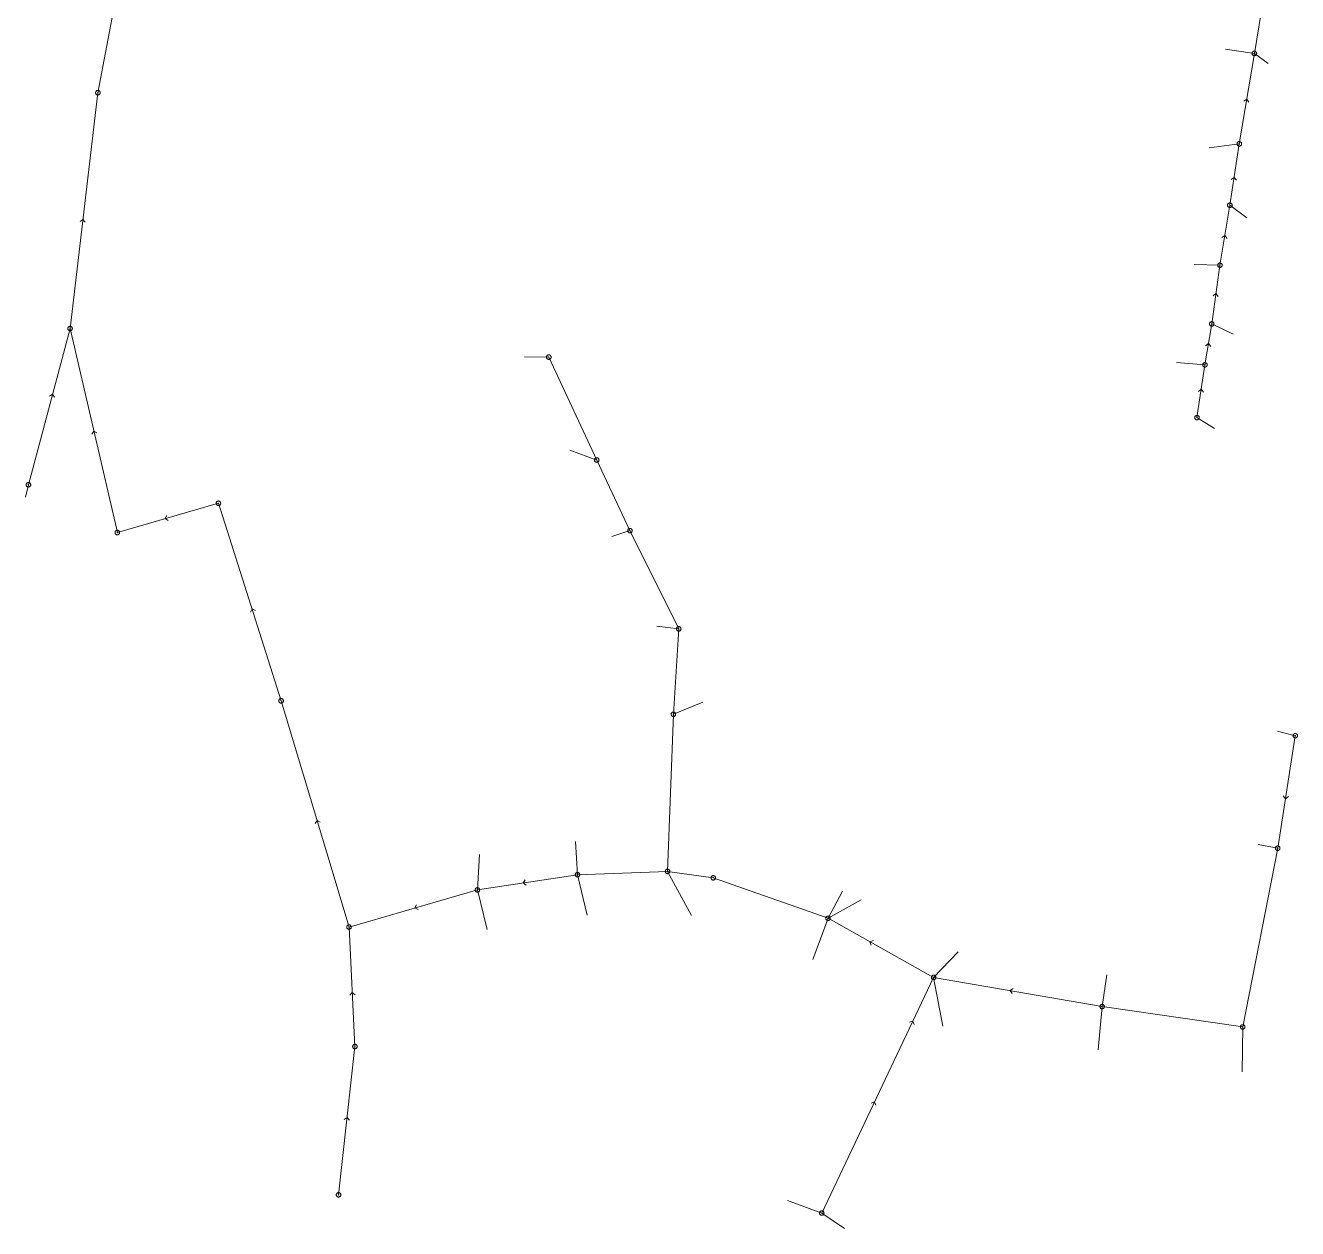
# Model space of a CAD drawing. Header units: metres. Extents: x 25504150 to 25508618, y 6694193 to 6702753.
# Drawn here: x 25507982.9 to 25508242.7, y 6697157.8 to 6697403.6 of the extents above; entities that cross this region are included whole.
import ezdxf

# ---------------------------------------------------------------- set-up
doc = ezdxf.new("R2010")
doc.units = ezdxf.units.M
for name, pattern in [('Sewer_node', [0]), ('Viemariputket', [0]), ('Viemarivarusteet', [0])]:
    doc.linetypes.add(name, pattern=pattern)
for name, color, linetype, lineweight in [('Sewer_node', 7, 'Sewer_node', 0), ('Viemariputket', 7, 'Viemariputket', 0), ('Viemarivarusteet', 7, 'Viemarivarusteet', 0)]:
    doc.layers.add(name, color=color, linetype=linetype, lineweight=lineweight)

msp = doc.modelspace()

# ---------------------------------------------------------------- linework, layer by layer
at = {"layer": 'Sewer_node', "color": 46, "linetype": 'Continuous', "true_color": 0x7f5f00, "flags": 128}
for points, elevation in [([(25508234.34, 6697397.85), (25508234.33, 6697397.92), (25508234.32, 6697398), (25508234.29, 6697398.06), (25508234.25, 6697398.13), (25508234.2, 6697398.18), (25508234.15, 6697398.23), (25508234.08, 6697398.27), (25508234.02, 6697398.3), (25508233.94, 6697398.31), (25508233.87, 6697398.32), (25508233.8, 6697398.31), (25508233.72, 6697398.3), (25508233.66, 6697398.27), (25508233.59, 6697398.23), (25508233.54, 6697398.18), (25508233.49, 6697398.13), (25508233.45, 6697398.06), (25508233.42, 6697398), (25508233.41, 6697397.92), (25508233.4, 6697397.85), (25508233.41, 6697397.78), (25508233.42, 6697397.7), (25508233.45, 6697397.64), (25508233.49, 6697397.57), (25508233.54, 6697397.52), (25508233.59, 6697397.47), (25508233.66, 6697397.43), (25508233.72, 6697397.4), (25508233.8, 6697397.39), (25508233.87, 6697397.38), (25508233.94, 6697397.39), (25508234.02, 6697397.4), (25508234.08, 6697397.43), (25508234.15, 6697397.47), (25508234.2, 6697397.52), (25508234.25, 6697397.57), (25508234.29, 6697397.64), (25508234.32, 6697397.7), (25508234.33, 6697397.78)], 44.98), ([(25507998.12, 6697389.82), (25507998.11, 6697389.89), (25507998.1, 6697389.97), (25507998.07, 6697390.03), (25507998.03, 6697390.1), (25507997.98, 6697390.15), (25507997.93, 6697390.2), (25507997.86, 6697390.24), (25507997.8, 6697390.27), (25507997.72, 6697390.28), (25507997.65, 6697390.29), (25507997.58, 6697390.28), (25507997.5, 6697390.27), (25507997.44, 6697390.24), (25507997.37, 6697390.2), (25507997.32, 6697390.15), (25507997.27, 6697390.1), (25507997.23, 6697390.03), (25507997.2, 6697389.97), (25507997.19, 6697389.89), (25507997.18, 6697389.82), (25507997.19, 6697389.75), (25507997.2, 6697389.67), (25507997.23, 6697389.61), (25507997.27, 6697389.54), (25507997.32, 6697389.49), (25507997.37, 6697389.44), (25507997.44, 6697389.4), (25507997.5, 6697389.37), (25507997.58, 6697389.36), (25507997.65, 6697389.35), (25507997.72, 6697389.36), (25507997.8, 6697389.37), (25507997.86, 6697389.4), (25507997.93, 6697389.44), (25507997.98, 6697389.49), (25507998.03, 6697389.54), (25507998.07, 6697389.61), (25507998.1, 6697389.67), (25507998.11, 6697389.75)], 40.56), ([(25508231.26, 6697379.37), (25508231.25, 6697379.44), (25508231.24, 6697379.52), (25508231.21, 6697379.58), (25508231.17, 6697379.65), (25508231.12, 6697379.7), (25508231.07, 6697379.75), (25508231, 6697379.79), (25508230.94, 6697379.82), (25508230.86, 6697379.83), (25508230.79, 6697379.84), (25508230.72, 6697379.83), (25508230.64, 6697379.82), (25508230.58, 6697379.79), (25508230.51, 6697379.75), (25508230.46, 6697379.7), (25508230.41, 6697379.65), (25508230.37, 6697379.58), (25508230.34, 6697379.52), (25508230.33, 6697379.44), (25508230.32, 6697379.37), (25508230.33, 6697379.3), (25508230.34, 6697379.22), (25508230.37, 6697379.16), (25508230.41, 6697379.09), (25508230.46, 6697379.04), (25508230.51, 6697378.99), (25508230.58, 6697378.95), (25508230.64, 6697378.92), (25508230.72, 6697378.91), (25508230.79, 6697378.9), (25508230.86, 6697378.91), (25508230.94, 6697378.92), (25508231, 6697378.95), (25508231.07, 6697378.99), (25508231.12, 6697379.04), (25508231.17, 6697379.09), (25508231.21, 6697379.16), (25508231.24, 6697379.22), (25508231.25, 6697379.3)], 46.54), ([(25508229.33, 6697366.83), (25508229.32, 6697366.9), (25508229.31, 6697366.98), (25508229.28, 6697367.04), (25508229.24, 6697367.11), (25508229.19, 6697367.16), (25508229.14, 6697367.21), (25508229.07, 6697367.25), (25508229.01, 6697367.28), (25508228.93, 6697367.29), (25508228.86, 6697367.3), (25508228.79, 6697367.29), (25508228.71, 6697367.28), (25508228.65, 6697367.25), (25508228.58, 6697367.21), (25508228.53, 6697367.16), (25508228.48, 6697367.11), (25508228.44, 6697367.04), (25508228.41, 6697366.98), (25508228.4, 6697366.9), (25508228.39, 6697366.83), (25508228.4, 6697366.76), (25508228.41, 6697366.68), (25508228.44, 6697366.62), (25508228.48, 6697366.55), (25508228.53, 6697366.5), (25508228.58, 6697366.45), (25508228.65, 6697366.41), (25508228.71, 6697366.38), (25508228.79, 6697366.37), (25508228.86, 6697366.36), (25508228.93, 6697366.37), (25508229.01, 6697366.38), (25508229.07, 6697366.41), (25508229.14, 6697366.45), (25508229.19, 6697366.5), (25508229.24, 6697366.55), (25508229.28, 6697366.62), (25508229.31, 6697366.68), (25508229.32, 6697366.76)], 47.23), ([(25508227.3, 6697354.59), (25508227.29, 6697354.66), (25508227.28, 6697354.73), (25508227.25, 6697354.8), (25508227.21, 6697354.86), (25508227.17, 6697354.92), (25508227.11, 6697354.96), (25508227.05, 6697355), (25508226.98, 6697355.03), (25508226.91, 6697355.04), (25508226.84, 6697355.05), (25508226.77, 6697355.04), (25508226.7, 6697355.03), (25508226.63, 6697355), (25508226.57, 6697354.96), (25508226.51, 6697354.92), (25508226.47, 6697354.86), (25508226.43, 6697354.8), (25508226.4, 6697354.73), (25508226.39, 6697354.66), (25508226.38, 6697354.59), (25508226.39, 6697354.52), (25508226.4, 6697354.45), (25508226.43, 6697354.38), (25508226.47, 6697354.32), (25508226.51, 6697354.26), (25508226.57, 6697354.22), (25508226.63, 6697354.18), (25508226.7, 6697354.15), (25508226.77, 6697354.14), (25508226.84, 6697354.13), (25508226.91, 6697354.14), (25508226.98, 6697354.15), (25508227.05, 6697354.18), (25508227.11, 6697354.22), (25508227.17, 6697354.26), (25508227.21, 6697354.32), (25508227.25, 6697354.38), (25508227.28, 6697354.45), (25508227.29, 6697354.52)], 47.76), ([(25508225.62, 6697342.6), (25508225.61, 6697342.67), (25508225.6, 6697342.74), (25508225.57, 6697342.81), (25508225.53, 6697342.87), (25508225.49, 6697342.93), (25508225.43, 6697342.97), (25508225.37, 6697343.01), (25508225.3, 6697343.04), (25508225.23, 6697343.05), (25508225.16, 6697343.06), (25508225.09, 6697343.05), (25508225.02, 6697343.04), (25508224.95, 6697343.01), (25508224.89, 6697342.97), (25508224.83, 6697342.93), (25508224.79, 6697342.87), (25508224.75, 6697342.81), (25508224.72, 6697342.74), (25508224.71, 6697342.67), (25508224.7, 6697342.6), (25508224.71, 6697342.53), (25508224.72, 6697342.46), (25508224.75, 6697342.39), (25508224.79, 6697342.33), (25508224.83, 6697342.27), (25508224.89, 6697342.23), (25508224.95, 6697342.19), (25508225.02, 6697342.16), (25508225.09, 6697342.15), (25508225.16, 6697342.14), (25508225.23, 6697342.15), (25508225.3, 6697342.16), (25508225.37, 6697342.19), (25508225.43, 6697342.23), (25508225.49, 6697342.27), (25508225.53, 6697342.33), (25508225.57, 6697342.39), (25508225.6, 6697342.46), (25508225.61, 6697342.53)], 48.35), ([(25507992.43, 6697341.65), (25507992.42, 6697341.72), (25507992.41, 6697341.79), (25507992.38, 6697341.86), (25507992.34, 6697341.92), (25507992.3, 6697341.98), (25507992.24, 6697342.02), (25507992.18, 6697342.06), (25507992.11, 6697342.09), (25507992.04, 6697342.1), (25507991.97, 6697342.11), (25507991.9, 6697342.1), (25507991.83, 6697342.09), (25507991.76, 6697342.06), (25507991.7, 6697342.02), (25507991.64, 6697341.98), (25507991.6, 6697341.92), (25507991.56, 6697341.86), (25507991.53, 6697341.79), (25507991.52, 6697341.72), (25507991.51, 6697341.65), (25507991.52, 6697341.58), (25507991.53, 6697341.51), (25507991.56, 6697341.44), (25507991.6, 6697341.38), (25507991.64, 6697341.32), (25507991.7, 6697341.28), (25507991.76, 6697341.24), (25507991.83, 6697341.21), (25507991.9, 6697341.2), (25507991.97, 6697341.19), (25507992.04, 6697341.2), (25507992.11, 6697341.21), (25507992.18, 6697341.24), (25507992.24, 6697341.28), (25507992.3, 6697341.32), (25507992.34, 6697341.38), (25507992.38, 6697341.44), (25507992.41, 6697341.51), (25507992.42, 6697341.58)], 40.87), ([(25508090.22, 6697335.81), (25508090.21, 6697335.88), (25508090.2, 6697335.96), (25508090.17, 6697336.02), (25508090.13, 6697336.09), (25508090.08, 6697336.14), (25508090.03, 6697336.19), (25508089.96, 6697336.23), (25508089.9, 6697336.26), (25508089.82, 6697336.27), (25508089.75, 6697336.28), (25508089.68, 6697336.27), (25508089.6, 6697336.26), (25508089.54, 6697336.23), (25508089.47, 6697336.19), (25508089.42, 6697336.14), (25508089.37, 6697336.09), (25508089.33, 6697336.02), (25508089.3, 6697335.96), (25508089.29, 6697335.88), (25508089.28, 6697335.81), (25508089.29, 6697335.74), (25508089.3, 6697335.66), (25508089.33, 6697335.6), (25508089.37, 6697335.53), (25508089.42, 6697335.48), (25508089.47, 6697335.43), (25508089.54, 6697335.39), (25508089.6, 6697335.36), (25508089.68, 6697335.35), (25508089.75, 6697335.34), (25508089.82, 6697335.35), (25508089.9, 6697335.36), (25508089.96, 6697335.39), (25508090.03, 6697335.43), (25508090.08, 6697335.48), (25508090.13, 6697335.53), (25508090.17, 6697335.6), (25508090.2, 6697335.66), (25508090.21, 6697335.74)], 43.67), ([(25508224.24, 6697334.23), (25508224.23, 6697334.3), (25508224.22, 6697334.37), (25508224.19, 6697334.44), (25508224.15, 6697334.5), (25508224.11, 6697334.56), (25508224.05, 6697334.6), (25508223.99, 6697334.64), (25508223.92, 6697334.67), (25508223.85, 6697334.68), (25508223.78, 6697334.69), (25508223.71, 6697334.68), (25508223.64, 6697334.67), (25508223.57, 6697334.64), (25508223.51, 6697334.6), (25508223.45, 6697334.56), (25508223.41, 6697334.5), (25508223.37, 6697334.44), (25508223.34, 6697334.37), (25508223.33, 6697334.3), (25508223.32, 6697334.23), (25508223.33, 6697334.16), (25508223.34, 6697334.09), (25508223.37, 6697334.02), (25508223.41, 6697333.96), (25508223.45, 6697333.9), (25508223.51, 6697333.86), (25508223.57, 6697333.82), (25508223.64, 6697333.79), (25508223.71, 6697333.78), (25508223.78, 6697333.77), (25508223.85, 6697333.78), (25508223.92, 6697333.79), (25508223.99, 6697333.82), (25508224.05, 6697333.86), (25508224.11, 6697333.9), (25508224.15, 6697333.96), (25508224.19, 6697334.02), (25508224.22, 6697334.09), (25508224.23, 6697334.16)], 48.81), ([(25508222.61, 6697323.44), (25508222.6, 6697323.51), (25508222.59, 6697323.58), (25508222.56, 6697323.65), (25508222.52, 6697323.71), (25508222.48, 6697323.77), (25508222.42, 6697323.81), (25508222.36, 6697323.85), (25508222.29, 6697323.88), (25508222.22, 6697323.89), (25508222.15, 6697323.9), (25508222.08, 6697323.89), (25508222.01, 6697323.88), (25508221.94, 6697323.85), (25508221.88, 6697323.81), (25508221.82, 6697323.77), (25508221.78, 6697323.71), (25508221.74, 6697323.65), (25508221.71, 6697323.58), (25508221.7, 6697323.51), (25508221.69, 6697323.44), (25508221.7, 6697323.37), (25508221.71, 6697323.3), (25508221.74, 6697323.23), (25508221.78, 6697323.17), (25508221.82, 6697323.11), (25508221.88, 6697323.07), (25508221.94, 6697323.03), (25508222.01, 6697323), (25508222.08, 6697322.99), (25508222.15, 6697322.98), (25508222.22, 6697322.99), (25508222.29, 6697323), (25508222.36, 6697323.03), (25508222.42, 6697323.07), (25508222.48, 6697323.11), (25508222.52, 6697323.17), (25508222.56, 6697323.23), (25508222.59, 6697323.3), (25508222.6, 6697323.37)], 49.18), ([(25508100.01, 6697314.77), (25508100, 6697314.84), (25508099.99, 6697314.91), (25508099.96, 6697314.98), (25508099.92, 6697315.04), (25508099.88, 6697315.1), (25508099.82, 6697315.14), (25508099.76, 6697315.18), (25508099.69, 6697315.21), (25508099.62, 6697315.22), (25508099.55, 6697315.23), (25508099.48, 6697315.22), (25508099.41, 6697315.21), (25508099.34, 6697315.18), (25508099.28, 6697315.14), (25508099.22, 6697315.1), (25508099.18, 6697315.04), (25508099.14, 6697314.98), (25508099.11, 6697314.91), (25508099.1, 6697314.84), (25508099.09, 6697314.77), (25508099.1, 6697314.7), (25508099.11, 6697314.63), (25508099.14, 6697314.56), (25508099.18, 6697314.5), (25508099.22, 6697314.44), (25508099.28, 6697314.4), (25508099.34, 6697314.36), (25508099.41, 6697314.33), (25508099.48, 6697314.32), (25508099.55, 6697314.31), (25508099.62, 6697314.32), (25508099.69, 6697314.33), (25508099.76, 6697314.36), (25508099.82, 6697314.4), (25508099.88, 6697314.44), (25508099.92, 6697314.5), (25508099.96, 6697314.56), (25508099.99, 6697314.63), (25508100, 6697314.7)], 43.93), ([(25507983.93, 6697309.73), (25507983.92, 6697309.8), (25507983.91, 6697309.87), (25507983.88, 6697309.94), (25507983.84, 6697310), (25507983.8, 6697310.06), (25507983.74, 6697310.1), (25507983.68, 6697310.14), (25507983.61, 6697310.17), (25507983.54, 6697310.18), (25507983.47, 6697310.19), (25507983.4, 6697310.18), (25507983.33, 6697310.17), (25507983.26, 6697310.14), (25507983.2, 6697310.1), (25507983.14, 6697310.06), (25507983.1, 6697310), (25507983.06, 6697309.94), (25507983.03, 6697309.87), (25507983.02, 6697309.8), (25507983.01, 6697309.73), (25507983.02, 6697309.66), (25507983.03, 6697309.59), (25507983.06, 6697309.52), (25507983.1, 6697309.46), (25507983.14, 6697309.4), (25507983.2, 6697309.36), (25507983.26, 6697309.32), (25507983.33, 6697309.29), (25507983.4, 6697309.28), (25507983.47, 6697309.27), (25507983.54, 6697309.28), (25507983.61, 6697309.29), (25507983.68, 6697309.32), (25507983.74, 6697309.36), (25507983.8, 6697309.4), (25507983.84, 6697309.46), (25507983.88, 6697309.52), (25507983.91, 6697309.59), (25507983.92, 6697309.66)], 41.4), ([(25508022.73, 6697305.96), (25508022.72, 6697306.03), (25508022.71, 6697306.1), (25508022.68, 6697306.17), (25508022.64, 6697306.23), (25508022.6, 6697306.29), (25508022.54, 6697306.33), (25508022.48, 6697306.37), (25508022.41, 6697306.4), (25508022.34, 6697306.41), (25508022.27, 6697306.42), (25508022.2, 6697306.41), (25508022.13, 6697306.4), (25508022.06, 6697306.37), (25508022, 6697306.33), (25508021.94, 6697306.29), (25508021.9, 6697306.23), (25508021.86, 6697306.17), (25508021.83, 6697306.1), (25508021.82, 6697306.03), (25508021.81, 6697305.96), (25508021.82, 6697305.89), (25508021.83, 6697305.82), (25508021.86, 6697305.75), (25508021.9, 6697305.69), (25508021.94, 6697305.63), (25508022, 6697305.59), (25508022.06, 6697305.55), (25508022.13, 6697305.52), (25508022.2, 6697305.51), (25508022.27, 6697305.5), (25508022.34, 6697305.51), (25508022.41, 6697305.52), (25508022.48, 6697305.55), (25508022.54, 6697305.59), (25508022.6, 6697305.63), (25508022.64, 6697305.69), (25508022.68, 6697305.75), (25508022.71, 6697305.82), (25508022.72, 6697305.89)], 40.82), ([(25508106.79, 6697300.36), (25508106.78, 6697300.43), (25508106.77, 6697300.5), (25508106.74, 6697300.57), (25508106.7, 6697300.63), (25508106.66, 6697300.69), (25508106.6, 6697300.73), (25508106.54, 6697300.77), (25508106.47, 6697300.8), (25508106.4, 6697300.81), (25508106.33, 6697300.82), (25508106.26, 6697300.81), (25508106.19, 6697300.8), (25508106.12, 6697300.77), (25508106.06, 6697300.73), (25508106, 6697300.69), (25508105.96, 6697300.63), (25508105.92, 6697300.57), (25508105.89, 6697300.5), (25508105.88, 6697300.43), (25508105.87, 6697300.36), (25508105.88, 6697300.29), (25508105.89, 6697300.22), (25508105.92, 6697300.15), (25508105.96, 6697300.09), (25508106, 6697300.03), (25508106.06, 6697299.99), (25508106.12, 6697299.95), (25508106.19, 6697299.92), (25508106.26, 6697299.91), (25508106.33, 6697299.9), (25508106.4, 6697299.91), (25508106.47, 6697299.92), (25508106.54, 6697299.95), (25508106.6, 6697299.99), (25508106.66, 6697300.03), (25508106.7, 6697300.09), (25508106.74, 6697300.15), (25508106.77, 6697300.22), (25508106.78, 6697300.29)], 43.5), ([(25508002.08, 6697299.96), (25508002.07, 6697300.03), (25508002.06, 6697300.1), (25508002.03, 6697300.17), (25508001.99, 6697300.23), (25508001.95, 6697300.29), (25508001.89, 6697300.33), (25508001.83, 6697300.37), (25508001.76, 6697300.4), (25508001.69, 6697300.41), (25508001.62, 6697300.42), (25508001.55, 6697300.41), (25508001.48, 6697300.4), (25508001.41, 6697300.37), (25508001.35, 6697300.33), (25508001.29, 6697300.29), (25508001.25, 6697300.23), (25508001.21, 6697300.17), (25508001.18, 6697300.1), (25508001.17, 6697300.03), (25508001.16, 6697299.96), (25508001.17, 6697299.89), (25508001.18, 6697299.82), (25508001.21, 6697299.75), (25508001.25, 6697299.69), (25508001.29, 6697299.63), (25508001.35, 6697299.59), (25508001.41, 6697299.55), (25508001.48, 6697299.52), (25508001.55, 6697299.51), (25508001.62, 6697299.5), (25508001.69, 6697299.51), (25508001.76, 6697299.52), (25508001.83, 6697299.55), (25508001.89, 6697299.59), (25508001.95, 6697299.63), (25508001.99, 6697299.69), (25508002.03, 6697299.75), (25508002.06, 6697299.82), (25508002.07, 6697299.89)], 41.03), ([(25508116.76, 6697280.29), (25508116.75, 6697280.36), (25508116.74, 6697280.43), (25508116.71, 6697280.5), (25508116.67, 6697280.56), (25508116.63, 6697280.62), (25508116.57, 6697280.66), (25508116.51, 6697280.7), (25508116.44, 6697280.73), (25508116.37, 6697280.74), (25508116.3, 6697280.75), (25508116.23, 6697280.74), (25508116.16, 6697280.73), (25508116.09, 6697280.7), (25508116.03, 6697280.66), (25508115.97, 6697280.62), (25508115.93, 6697280.56), (25508115.89, 6697280.5), (25508115.86, 6697280.43), (25508115.85, 6697280.36), (25508115.84, 6697280.29), (25508115.85, 6697280.22), (25508115.86, 6697280.15), (25508115.89, 6697280.08), (25508115.93, 6697280.02), (25508115.97, 6697279.96), (25508116.03, 6697279.92), (25508116.09, 6697279.88), (25508116.16, 6697279.85), (25508116.23, 6697279.84), (25508116.3, 6697279.83), (25508116.37, 6697279.84), (25508116.44, 6697279.85), (25508116.51, 6697279.88), (25508116.57, 6697279.92), (25508116.63, 6697279.96), (25508116.67, 6697280.02), (25508116.71, 6697280.08), (25508116.74, 6697280.15), (25508116.75, 6697280.22)], 43.12), ([(25508035.54, 6697265.59), (25508035.53, 6697265.66), (25508035.52, 6697265.74), (25508035.49, 6697265.8), (25508035.45, 6697265.87), (25508035.4, 6697265.92), (25508035.35, 6697265.97), (25508035.28, 6697266.01), (25508035.22, 6697266.04), (25508035.14, 6697266.05), (25508035.07, 6697266.06), (25508035, 6697266.05), (25508034.92, 6697266.04), (25508034.86, 6697266.01), (25508034.79, 6697265.97), (25508034.74, 6697265.92), (25508034.69, 6697265.87), (25508034.65, 6697265.8), (25508034.62, 6697265.74), (25508034.61, 6697265.66), (25508034.6, 6697265.59), (25508034.61, 6697265.52), (25508034.62, 6697265.44), (25508034.65, 6697265.38), (25508034.69, 6697265.31), (25508034.74, 6697265.26), (25508034.79, 6697265.21), (25508034.86, 6697265.17), (25508034.92, 6697265.14), (25508035, 6697265.13), (25508035.07, 6697265.12), (25508035.14, 6697265.13), (25508035.22, 6697265.14), (25508035.28, 6697265.17), (25508035.35, 6697265.21), (25508035.4, 6697265.26), (25508035.45, 6697265.31), (25508035.49, 6697265.38), (25508035.52, 6697265.44), (25508035.53, 6697265.52)], 41.14), ([(25508115.65, 6697262.84), (25508115.64, 6697262.91), (25508115.63, 6697262.98), (25508115.6, 6697263.05), (25508115.56, 6697263.11), (25508115.52, 6697263.17), (25508115.46, 6697263.21), (25508115.4, 6697263.25), (25508115.33, 6697263.28), (25508115.26, 6697263.29), (25508115.19, 6697263.3), (25508115.12, 6697263.29), (25508115.05, 6697263.28), (25508114.98, 6697263.25), (25508114.92, 6697263.21), (25508114.86, 6697263.17), (25508114.82, 6697263.11), (25508114.78, 6697263.05), (25508114.75, 6697262.98), (25508114.74, 6697262.91), (25508114.73, 6697262.84), (25508114.74, 6697262.77), (25508114.75, 6697262.7), (25508114.78, 6697262.63), (25508114.82, 6697262.57), (25508114.86, 6697262.51), (25508114.92, 6697262.47), (25508114.98, 6697262.43), (25508115.05, 6697262.4), (25508115.12, 6697262.39), (25508115.19, 6697262.38), (25508115.26, 6697262.39), (25508115.33, 6697262.4), (25508115.4, 6697262.43), (25508115.46, 6697262.47), (25508115.52, 6697262.51), (25508115.56, 6697262.57), (25508115.6, 6697262.63), (25508115.63, 6697262.7), (25508115.64, 6697262.77)], 42.74), ([(25508242.69, 6697258.47), (25508242.68, 6697258.54), (25508242.67, 6697258.61), (25508242.64, 6697258.68), (25508242.6, 6697258.74), (25508242.56, 6697258.8), (25508242.5, 6697258.84), (25508242.44, 6697258.88), (25508242.37, 6697258.91), (25508242.3, 6697258.92), (25508242.23, 6697258.93), (25508242.16, 6697258.92), (25508242.09, 6697258.91), (25508242.02, 6697258.88), (25508241.96, 6697258.84), (25508241.9, 6697258.8), (25508241.86, 6697258.74), (25508241.82, 6697258.68), (25508241.79, 6697258.61), (25508241.78, 6697258.54), (25508241.77, 6697258.47), (25508241.78, 6697258.4), (25508241.79, 6697258.33), (25508241.82, 6697258.26), (25508241.86, 6697258.2), (25508241.9, 6697258.14), (25508241.96, 6697258.1), (25508242.02, 6697258.06), (25508242.09, 6697258.03), (25508242.16, 6697258.02), (25508242.23, 6697258.01), (25508242.3, 6697258.02), (25508242.37, 6697258.03), (25508242.44, 6697258.06), (25508242.5, 6697258.1), (25508242.56, 6697258.14), (25508242.6, 6697258.2), (25508242.64, 6697258.26), (25508242.67, 6697258.33), (25508242.68, 6697258.4)], 45.45), ([(25508239.1, 6697235.48), (25508239.09, 6697235.55), (25508239.08, 6697235.63), (25508239.05, 6697235.69), (25508239.01, 6697235.76), (25508238.96, 6697235.81), (25508238.91, 6697235.86), (25508238.84, 6697235.9), (25508238.78, 6697235.93), (25508238.7, 6697235.94), (25508238.63, 6697235.95), (25508238.56, 6697235.94), (25508238.48, 6697235.93), (25508238.42, 6697235.9), (25508238.35, 6697235.86), (25508238.3, 6697235.81), (25508238.25, 6697235.76), (25508238.21, 6697235.69), (25508238.18, 6697235.63), (25508238.17, 6697235.55), (25508238.16, 6697235.48), (25508238.17, 6697235.41), (25508238.18, 6697235.33), (25508238.21, 6697235.27), (25508238.25, 6697235.2), (25508238.3, 6697235.15), (25508238.35, 6697235.1), (25508238.42, 6697235.06), (25508238.48, 6697235.03), (25508238.56, 6697235.02), (25508238.63, 6697235.01), (25508238.7, 6697235.02), (25508238.78, 6697235.03), (25508238.84, 6697235.06), (25508238.91, 6697235.1), (25508238.96, 6697235.15), (25508239.01, 6697235.2), (25508239.05, 6697235.27), (25508239.08, 6697235.33), (25508239.09, 6697235.41)], 43.91), ([(25508096.07, 6697230.07), (25508096.06, 6697230.14), (25508096.05, 6697230.21), (25508096.02, 6697230.28), (25508095.98, 6697230.34), (25508095.94, 6697230.4), (25508095.88, 6697230.44), (25508095.82, 6697230.48), (25508095.75, 6697230.51), (25508095.68, 6697230.52), (25508095.61, 6697230.53), (25508095.54, 6697230.52), (25508095.47, 6697230.51), (25508095.4, 6697230.48), (25508095.34, 6697230.44), (25508095.28, 6697230.4), (25508095.24, 6697230.34), (25508095.2, 6697230.28), (25508095.17, 6697230.21), (25508095.16, 6697230.14), (25508095.15, 6697230.07), (25508095.16, 6697230), (25508095.17, 6697229.93), (25508095.2, 6697229.86), (25508095.24, 6697229.8), (25508095.28, 6697229.74), (25508095.34, 6697229.7), (25508095.4, 6697229.66), (25508095.47, 6697229.63), (25508095.54, 6697229.62), (25508095.61, 6697229.61), (25508095.68, 6697229.62), (25508095.75, 6697229.63), (25508095.82, 6697229.66), (25508095.88, 6697229.7), (25508095.94, 6697229.74), (25508095.98, 6697229.8), (25508096.02, 6697229.86), (25508096.05, 6697229.93), (25508096.06, 6697230)], 42.09), ([(25508114.46, 6697230.74), (25508114.45, 6697230.81), (25508114.44, 6697230.88), (25508114.41, 6697230.95), (25508114.37, 6697231.01), (25508114.33, 6697231.07), (25508114.27, 6697231.11), (25508114.21, 6697231.15), (25508114.14, 6697231.18), (25508114.07, 6697231.19), (25508114, 6697231.2), (25508113.93, 6697231.19), (25508113.86, 6697231.18), (25508113.79, 6697231.15), (25508113.73, 6697231.11), (25508113.67, 6697231.07), (25508113.63, 6697231.01), (25508113.59, 6697230.95), (25508113.56, 6697230.88), (25508113.55, 6697230.81), (25508113.54, 6697230.74), (25508113.55, 6697230.67), (25508113.56, 6697230.6), (25508113.59, 6697230.53), (25508113.63, 6697230.47), (25508113.67, 6697230.41), (25508113.73, 6697230.37), (25508113.79, 6697230.33), (25508113.86, 6697230.3), (25508113.93, 6697230.29), (25508114, 6697230.28), (25508114.07, 6697230.29), (25508114.14, 6697230.3), (25508114.21, 6697230.33), (25508114.27, 6697230.37), (25508114.33, 6697230.41), (25508114.37, 6697230.47), (25508114.41, 6697230.53), (25508114.44, 6697230.6), (25508114.45, 6697230.67)], 42.29), ([(25508075.63, 6697226.97), (25508075.62, 6697227.04), (25508075.61, 6697227.11), (25508075.58, 6697227.18), (25508075.54, 6697227.24), (25508075.5, 6697227.3), (25508075.44, 6697227.34), (25508075.38, 6697227.38), (25508075.31, 6697227.41), (25508075.24, 6697227.42), (25508075.17, 6697227.43), (25508075.1, 6697227.42), (25508075.03, 6697227.41), (25508074.96, 6697227.38), (25508074.9, 6697227.34), (25508074.84, 6697227.3), (25508074.8, 6697227.24), (25508074.76, 6697227.18), (25508074.73, 6697227.11), (25508074.72, 6697227.04), (25508074.71, 6697226.97), (25508074.72, 6697226.9), (25508074.73, 6697226.83), (25508074.76, 6697226.76), (25508074.8, 6697226.7), (25508074.84, 6697226.64), (25508074.9, 6697226.6), (25508074.96, 6697226.56), (25508075.03, 6697226.53), (25508075.1, 6697226.52), (25508075.17, 6697226.51), (25508075.24, 6697226.52), (25508075.31, 6697226.53), (25508075.38, 6697226.56), (25508075.44, 6697226.6), (25508075.5, 6697226.64), (25508075.54, 6697226.7), (25508075.58, 6697226.76), (25508075.61, 6697226.83), (25508075.62, 6697226.9)], 41.87), ([(25508147.24, 6697221.16), (25508147.23, 6697221.23), (25508147.22, 6697221.3), (25508147.19, 6697221.37), (25508147.15, 6697221.43), (25508147.11, 6697221.49), (25508147.05, 6697221.53), (25508146.99, 6697221.57), (25508146.92, 6697221.6), (25508146.85, 6697221.61), (25508146.78, 6697221.62), (25508146.71, 6697221.61), (25508146.64, 6697221.6), (25508146.57, 6697221.57), (25508146.51, 6697221.53), (25508146.45, 6697221.49), (25508146.41, 6697221.43), (25508146.37, 6697221.37), (25508146.34, 6697221.3), (25508146.33, 6697221.23), (25508146.32, 6697221.16), (25508146.33, 6697221.09), (25508146.34, 6697221.02), (25508146.37, 6697220.95), (25508146.41, 6697220.89), (25508146.45, 6697220.83), (25508146.51, 6697220.79), (25508146.57, 6697220.75), (25508146.64, 6697220.72), (25508146.71, 6697220.71), (25508146.78, 6697220.7), (25508146.85, 6697220.71), (25508146.92, 6697220.72), (25508146.99, 6697220.75), (25508147.05, 6697220.79), (25508147.11, 6697220.83), (25508147.15, 6697220.89), (25508147.19, 6697220.95), (25508147.22, 6697221.02), (25508147.23, 6697221.09)], 42.64), ([(25508049.4, 6697219.38), (25508049.39, 6697219.45), (25508049.38, 6697219.52), (25508049.35, 6697219.59), (25508049.31, 6697219.65), (25508049.27, 6697219.71), (25508049.21, 6697219.75), (25508049.15, 6697219.79), (25508049.08, 6697219.82), (25508049.01, 6697219.83), (25508048.94, 6697219.84), (25508048.87, 6697219.83), (25508048.8, 6697219.82), (25508048.73, 6697219.79), (25508048.67, 6697219.75), (25508048.61, 6697219.71), (25508048.57, 6697219.65), (25508048.53, 6697219.59), (25508048.5, 6697219.52), (25508048.49, 6697219.45), (25508048.48, 6697219.38), (25508048.49, 6697219.31), (25508048.5, 6697219.24), (25508048.53, 6697219.17), (25508048.57, 6697219.11), (25508048.61, 6697219.05), (25508048.67, 6697219.01), (25508048.73, 6697218.97), (25508048.8, 6697218.94), (25508048.87, 6697218.93), (25508048.94, 6697218.92), (25508049.01, 6697218.93), (25508049.08, 6697218.94), (25508049.15, 6697218.97), (25508049.21, 6697219.01), (25508049.27, 6697219.05), (25508049.31, 6697219.11), (25508049.35, 6697219.17), (25508049.38, 6697219.24), (25508049.39, 6697219.31)], 41.24), ([(25508168.82, 6697209.09), (25508168.81, 6697209.16), (25508168.8, 6697209.23), (25508168.77, 6697209.3), (25508168.73, 6697209.36), (25508168.69, 6697209.42), (25508168.63, 6697209.46), (25508168.57, 6697209.5), (25508168.5, 6697209.53), (25508168.43, 6697209.54), (25508168.36, 6697209.55), (25508168.29, 6697209.54), (25508168.22, 6697209.53), (25508168.15, 6697209.5), (25508168.09, 6697209.46), (25508168.03, 6697209.42), (25508167.99, 6697209.36), (25508167.95, 6697209.3), (25508167.92, 6697209.23), (25508167.91, 6697209.16), (25508167.9, 6697209.09), (25508167.91, 6697209.02), (25508167.92, 6697208.95), (25508167.95, 6697208.88), (25508167.99, 6697208.82), (25508168.03, 6697208.76), (25508168.09, 6697208.72), (25508168.15, 6697208.68), (25508168.22, 6697208.65), (25508168.29, 6697208.64), (25508168.36, 6697208.63), (25508168.43, 6697208.64), (25508168.5, 6697208.65), (25508168.57, 6697208.68), (25508168.63, 6697208.72), (25508168.69, 6697208.76), (25508168.73, 6697208.82), (25508168.77, 6697208.88), (25508168.8, 6697208.95), (25508168.81, 6697209.02)], 42.86), ([(25508203.24, 6697203.13), (25508203.23, 6697203.2), (25508203.22, 6697203.27), (25508203.19, 6697203.34), (25508203.15, 6697203.4), (25508203.11, 6697203.46), (25508203.05, 6697203.5), (25508202.99, 6697203.54), (25508202.92, 6697203.57), (25508202.85, 6697203.58), (25508202.78, 6697203.59), (25508202.71, 6697203.58), (25508202.64, 6697203.57), (25508202.57, 6697203.54), (25508202.51, 6697203.5), (25508202.45, 6697203.46), (25508202.41, 6697203.4), (25508202.37, 6697203.34), (25508202.34, 6697203.27), (25508202.33, 6697203.2), (25508202.32, 6697203.13), (25508202.33, 6697203.06), (25508202.34, 6697202.99), (25508202.37, 6697202.92), (25508202.41, 6697202.86), (25508202.45, 6697202.8), (25508202.51, 6697202.76), (25508202.57, 6697202.72), (25508202.64, 6697202.69), (25508202.71, 6697202.68), (25508202.78, 6697202.67), (25508202.85, 6697202.68), (25508202.92, 6697202.69), (25508202.99, 6697202.72), (25508203.05, 6697202.76), (25508203.11, 6697202.8), (25508203.15, 6697202.86), (25508203.19, 6697202.92), (25508203.22, 6697202.99), (25508203.23, 6697203.06)], 43.22), ([(25508231.94, 6697198.97), (25508231.93, 6697199.04), (25508231.92, 6697199.11), (25508231.89, 6697199.18), (25508231.85, 6697199.24), (25508231.81, 6697199.3), (25508231.75, 6697199.34), (25508231.69, 6697199.38), (25508231.62, 6697199.41), (25508231.55, 6697199.42), (25508231.48, 6697199.43), (25508231.41, 6697199.42), (25508231.34, 6697199.41), (25508231.27, 6697199.38), (25508231.21, 6697199.34), (25508231.15, 6697199.3), (25508231.11, 6697199.24), (25508231.07, 6697199.18), (25508231.04, 6697199.11), (25508231.03, 6697199.04), (25508231.02, 6697198.97), (25508231.03, 6697198.9), (25508231.04, 6697198.83), (25508231.07, 6697198.76), (25508231.11, 6697198.7), (25508231.15, 6697198.64), (25508231.21, 6697198.6), (25508231.27, 6697198.56), (25508231.34, 6697198.53), (25508231.41, 6697198.52), (25508231.48, 6697198.51), (25508231.55, 6697198.52), (25508231.62, 6697198.53), (25508231.69, 6697198.56), (25508231.75, 6697198.6), (25508231.81, 6697198.64), (25508231.85, 6697198.7), (25508231.89, 6697198.76), (25508231.92, 6697198.83), (25508231.93, 6697198.9)], 43.52), ([(25508050.62, 6697194.96), (25508050.61, 6697195.03), (25508050.6, 6697195.11), (25508050.57, 6697195.17), (25508050.53, 6697195.24), (25508050.48, 6697195.29), (25508050.43, 6697195.34), (25508050.36, 6697195.38), (25508050.3, 6697195.41), (25508050.22, 6697195.42), (25508050.15, 6697195.43), (25508050.08, 6697195.42), (25508050, 6697195.41), (25508049.94, 6697195.38), (25508049.87, 6697195.34), (25508049.82, 6697195.29), (25508049.77, 6697195.24), (25508049.73, 6697195.17), (25508049.7, 6697195.11), (25508049.69, 6697195.03), (25508049.68, 6697194.96), (25508049.69, 6697194.89), (25508049.7, 6697194.81), (25508049.73, 6697194.75), (25508049.77, 6697194.68), (25508049.82, 6697194.63), (25508049.87, 6697194.58), (25508049.94, 6697194.54), (25508050, 6697194.51), (25508050.08, 6697194.5), (25508050.15, 6697194.49), (25508050.22, 6697194.5), (25508050.3, 6697194.51), (25508050.36, 6697194.54), (25508050.43, 6697194.58), (25508050.48, 6697194.63), (25508050.53, 6697194.68), (25508050.57, 6697194.75), (25508050.6, 6697194.81), (25508050.61, 6697194.89)], 41.56), ([(25508047.26, 6697164.67), (25508047.25, 6697164.74), (25508047.24, 6697164.81), (25508047.21, 6697164.88), (25508047.17, 6697164.94), (25508047.13, 6697165), (25508047.07, 6697165.04), (25508047.01, 6697165.08), (25508046.94, 6697165.11), (25508046.87, 6697165.12), (25508046.8, 6697165.13), (25508046.73, 6697165.12), (25508046.66, 6697165.11), (25508046.59, 6697165.08), (25508046.53, 6697165.04), (25508046.47, 6697165), (25508046.43, 6697164.94), (25508046.39, 6697164.88), (25508046.36, 6697164.81), (25508046.35, 6697164.74), (25508046.34, 6697164.67), (25508046.35, 6697164.6), (25508046.36, 6697164.53), (25508046.39, 6697164.46), (25508046.43, 6697164.4), (25508046.47, 6697164.34), (25508046.53, 6697164.3), (25508046.59, 6697164.26), (25508046.66, 6697164.23), (25508046.73, 6697164.22), (25508046.8, 6697164.21), (25508046.87, 6697164.22), (25508046.94, 6697164.23), (25508047.01, 6697164.26), (25508047.07, 6697164.3), (25508047.13, 6697164.34), (25508047.17, 6697164.4), (25508047.21, 6697164.46), (25508047.24, 6697164.53), (25508047.25, 6697164.6)], 41.65), ([(25508145.97, 6697160.95), (25508145.96, 6697161.02), (25508145.95, 6697161.09), (25508145.92, 6697161.16), (25508145.88, 6697161.22), (25508145.84, 6697161.28), (25508145.78, 6697161.32), (25508145.72, 6697161.36), (25508145.65, 6697161.39), (25508145.58, 6697161.4), (25508145.51, 6697161.41), (25508145.44, 6697161.4), (25508145.37, 6697161.39), (25508145.3, 6697161.36), (25508145.24, 6697161.32), (25508145.18, 6697161.28), (25508145.14, 6697161.22), (25508145.1, 6697161.16), (25508145.07, 6697161.09), (25508145.06, 6697161.02), (25508145.05, 6697160.95), (25508145.06, 6697160.88), (25508145.07, 6697160.81), (25508145.1, 6697160.74), (25508145.14, 6697160.68), (25508145.18, 6697160.62), (25508145.24, 6697160.58), (25508145.3, 6697160.54), (25508145.37, 6697160.51), (25508145.44, 6697160.5), (25508145.51, 6697160.49), (25508145.58, 6697160.5), (25508145.65, 6697160.51), (25508145.72, 6697160.54), (25508145.78, 6697160.58), (25508145.84, 6697160.62), (25508145.88, 6697160.68), (25508145.92, 6697160.74), (25508145.95, 6697160.81), (25508145.96, 6697160.88)], 43.04)]:
    msp.add_lwpolyline(points, close=True, dxfattribs=dict(at, elevation=elevation))
for points in [[(25508232.77, 6697387.92), (25508232.32, 6697388.52), (25508231.72, 6697388.09)], [(25508230.2, 6697371.93), (25508229.74, 6697372.52), (25508229.15, 6697372.08)], [(25507995.06, 6697363.38), (25507994.58, 6697363.95), (25507994.01, 6697363.48)], [(25508228.29, 6697360.05), (25508227.84, 6697360.65), (25508227.25, 6697360.21)], [(25508226.49, 6697348.2), (25508226.02, 6697348.79), (25508225.44, 6697348.33)], [(25508224.95, 6697337.97), (25508224.49, 6697338.57), (25508223.9, 6697338.13)], [(25508223.48, 6697328.65), (25508223.02, 6697329.24), (25508222.43, 6697328.79)], [(25507988.79, 6697327.59), (25507988.39, 6697328.23), (25507987.76, 6697327.85)], [(25507997.46, 6697320.32), (25507996.82, 6697320.7), (25507996.43, 6697320.06)], [(25508011.72, 6697303.47), (25508011.37, 6697302.81), (25508012.03, 6697302.46)], [(25508029.81, 6697284.03), (25508029.14, 6697284.36), (25508028.8, 6697283.7)], [(25508239.77, 6697246.2), (25508240.22, 6697245.6), (25508240.81, 6697246.04)], [(25508043.08, 6697240.82), (25508042.41, 6697241.16), (25508042.06, 6697240.5)], [(25508084.94, 6697228.99), (25508084.5, 6697228.38), (25508085.1, 6697227.94)], [(25508062.75, 6697223.94), (25508062.4, 6697223.27), (25508063.06, 6697222.93)], [(25508156.06, 6697216.6), (25508155.35, 6697216.37), (25508155.57, 6697215.66)], [(25508050.18, 6697205.5), (25508049.61, 6697205.99), (25508049.12, 6697205.44)], [(25508184.58, 6697206.83), (25508183.98, 6697206.38), (25508184.42, 6697205.78)], [(25508164.39, 6697199.46), (25508164.12, 6697200.17), (25508163.43, 6697199.91)], [(25508156.57, 6697182.98), (25508156.3, 6697183.68), (25508155.6, 6697183.42)], [(25508049.04, 6697179.93), (25508048.55, 6697180.5), (25508047.98, 6697180.03)]]:
    msp.add_lwpolyline(points, dxfattribs=at)
msp.add_lwpolyline([(25508123.81, 6697229.43), (25508123.8, 6697229.5), (25508123.79, 6697229.57), (25508123.76, 6697229.64), (25508123.72, 6697229.7), (25508123.68, 6697229.76), (25508123.62, 6697229.8), (25508123.56, 6697229.84), (25508123.49, 6697229.87), (25508123.42, 6697229.88), (25508123.35, 6697229.89), (25508123.28, 6697229.88), (25508123.21, 6697229.87), (25508123.14, 6697229.84), (25508123.08, 6697229.8), (25508123.02, 6697229.76), (25508122.98, 6697229.7), (25508122.94, 6697229.64), (25508122.91, 6697229.57), (25508122.9, 6697229.5), (25508122.89, 6697229.43), (25508122.9, 6697229.36), (25508122.91, 6697229.29), (25508122.94, 6697229.22), (25508122.98, 6697229.16), (25508123.02, 6697229.1), (25508123.08, 6697229.06), (25508123.14, 6697229.02), (25508123.21, 6697228.99), (25508123.28, 6697228.98), (25508123.35, 6697228.97), (25508123.42, 6697228.98), (25508123.49, 6697228.99), (25508123.56, 6697229.02), (25508123.62, 6697229.06), (25508123.68, 6697229.1), (25508123.72, 6697229.16), (25508123.76, 6697229.22), (25508123.79, 6697229.29), (25508123.8, 6697229.36)], close=True, dxfattribs=at)
at = {"layer": 'Viemariputket', "color": 1, "linetype": 'Continuous', "lineweight": 15}
for p, q in [((25508239.09, 6697429.11), (25508233.87, 6697397.85)), ((25508004.39, 6697425.65), (25507997.65, 6697389.82)), ((25508233.87, 6697397.85), (25508227.97, 6697398.74)), ((25508233.87, 6697397.85), (25508230.79, 6697379.37)), ((25508233.87, 6697397.85), (25508236.68, 6697395.78)), ((25507997.65, 6697389.82), (25507991.97, 6697341.65)), ((25508230.79, 6697379.37), (25508224.61, 6697378.57)), ((25508230.79, 6697379.37), (25508228.86, 6697366.83)), ((25508228.86, 6697366.83), (25508226.84, 6697354.59)), ((25508228.86, 6697366.83), (25508232.31, 6697364.27)), ((25508226.84, 6697354.59), (25508221.6, 6697354.7)), ((25508226.84, 6697354.59), (25508225.16, 6697342.6)), ((25508225.16, 6697342.6), (25508223.78, 6697334.23)), ((25508225.16, 6697342.6), (25508229.52, 6697340.52)), ((25507991.97, 6697341.65), (25507983.47, 6697309.73)), ((25508001.62, 6697299.96), (25507991.97, 6697341.65)), ((25508089.75, 6697335.81, 42.04), (25508084.8, 6697335.87)), ((25508099.55, 6697314.77), (25508089.75, 6697335.81, 41.98)), ((25508223.78, 6697334.23), (25508217.94, 6697334.69)), ((25508223.78, 6697334.23), (25508222.15, 6697323.44)), ((25508222.15, 6697323.44), (25508225.73, 6697321.21)), ((25508099.55, 6697314.77), (25508094.07, 6697316.83)), ((25508106.33, 6697300.36, 41.42), (25508099.55, 6697314.77)), ((25507983.47, 6697309.73), (25507982.85, 6697307.21)), ((25508001.62, 6697299.96), (25508022.27, 6697305.96)), ((25508022.27, 6697305.96), (25508035.07, 6697265.59)), ((25508106.33, 6697300.36, 41.46), (25508102.63, 6697299.13)), ((25508116.3, 6697280.29), (25508106.33, 6697300.36, 41.42)), ((25508116.3, 6697280.29), (25508111.84, 6697280.85)), ((25508115.19, 6697262.84), (25508116.3, 6697280.29)), ((25508035.07, 6697265.59), (25508048.94, 6697219.38)), ((25508115.19, 6697262.84), (25508121.21, 6697265.3)), ((25508114, 6697230.74), (25508115.19, 6697262.84)), ((25508242.23, 6697258.47), (25508238.59, 6697259.37)), ((25508238.63, 6697235.48), (25508242.23, 6697258.47)), ((25508095.61, 6697230.07), (25508095.23, 6697236.84)), ((25508238.63, 6697235.48), (25508234.66, 6697236.23)), ((25508075.17, 6697226.97), (25508075.61, 6697234.21)), ((25508231.48, 6697198.97), (25508238.63, 6697235.48)), ((25508095.61, 6697230.07), (25508114, 6697230.74)), ((25508114, 6697230.74), (25508123.35, 6697229.43)), ((25508114, 6697230.74), (25508118.93, 6697221.73)), ((25508075.17, 6697226.97), (25508095.61, 6697230.07)), ((25508095.61, 6697230.07), (25508097.57, 6697221.83)), ((25508123.35, 6697229.43), (25508146.78, 6697221.16)), ((25508048.94, 6697219.38), (25508075.17, 6697226.97)), ((25508075.17, 6697226.97), (25508077.19, 6697218.89)), ((25508146.78, 6697221.16), (25508149.71, 6697226.71)), ((25508146.78, 6697221.16), (25508153.56, 6697224.92)), ((25508146.78, 6697221.16), (25508143.69, 6697212.73)), ((25508146.78, 6697221.16), (25508168.36, 6697209.09)), ((25508048.94, 6697219.38), (25508050.15, 6697194.96)), ((25508168.36, 6697209.09), (25508173.39, 6697214.32)), ((25508168.36, 6697209.09), (25508145.51, 6697160.95)), ((25508168.36, 6697209.09), (25508202.78, 6697203.13)), ((25508168.36, 6697209.09), (25508170.25, 6697199.1)), ((25508202.78, 6697203.13), (25508203.71, 6697209.62)), ((25508202.78, 6697203.13), (25508201.96, 6697194.3)), ((25508202.78, 6697203.13), (25508231.48, 6697198.97)), ((25508231.48, 6697198.97), (25508231.37, 6697189.79)), ((25508050.15, 6697194.96), (25508046.8, 6697164.67)), ((25508145.51, 6697160.95), (25508138.49, 6697163.51)), ((25508145.51, 6697160.95), (25508150.15, 6697157.78))]:
    msp.add_line(p, q, dxfattribs=at)
at = {"layer": 'Viemarivarusteet', "color": 1}
for p in [(25508233.87, 6697397.85, 44.98), (25507997.65, 6697389.82, 40.56), (25508230.79, 6697379.37, 46.54), (25508228.86, 6697366.83, 47.23), (25508226.84, 6697354.59, 47.76), (25508225.16, 6697342.6, 48.35), (25507991.97, 6697341.65, 40.87), (25508089.75, 6697335.81, 43.67), (25508223.78, 6697334.23, 48.81), (25508222.15, 6697323.44, 49.18), (25508099.55, 6697314.77, 43.93), (25507983.47, 6697309.73, 41.4), (25508022.27, 6697305.96, 40.82), (25508001.62, 6697299.96, 41.03), (25508106.33, 6697300.36, 43.5), (25508116.3, 6697280.29, 43.12), (25508035.07, 6697265.59, 41.14), (25508115.19, 6697262.84, 42.74), (25508242.23, 6697258.47, 45.45), (25508238.63, 6697235.48, 43.91), (25508114, 6697230.74, 42.29), (25508095.61, 6697230.07, 42.09), (25508123.35, 6697229.43), (25508075.17, 6697226.97, 41.87), (25508146.78, 6697221.16, 42.64), (25508048.94, 6697219.38, 41.24), (25508168.36, 6697209.09, 42.86), (25508202.78, 6697203.13, 43.22), (25508231.48, 6697198.97, 43.52), (25508050.15, 6697194.96, 41.56), (25508046.8, 6697164.67, 41.65), (25508145.51, 6697160.95, 43.04)]:
    msp.add_point(p, dxfattribs=at)

doc.saveas('drawing.dxf')
